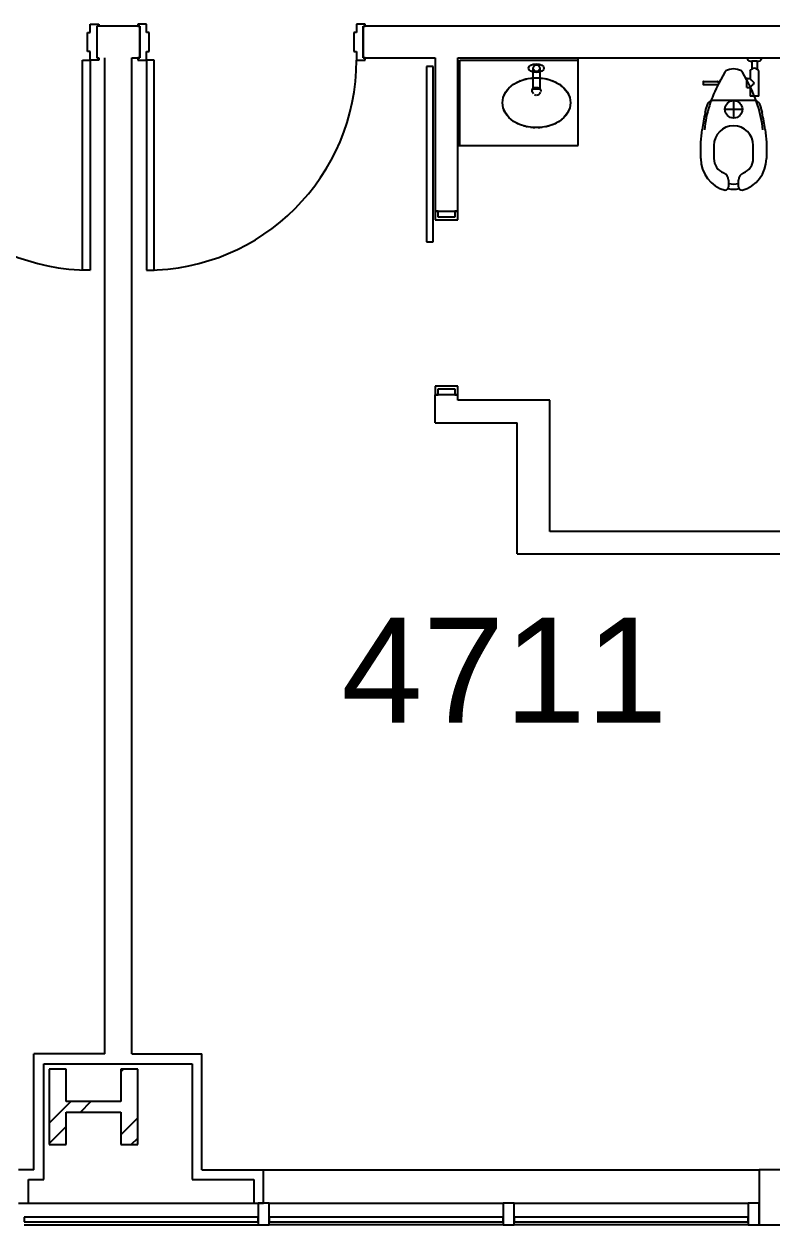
# Model space of a CAD drawing. Header units: inches. Extents: x -1050 to 5570, y -48 to 4302.
# Drawn here: x 1498.7 to 1669.7, y 3093.1 to 3367.6 of the extents above; entities that cross this region are included whole.
import ezdxf

# ---------------------------------------------------------------- set-up
doc = ezdxf.new("R2010")
doc.units = ezdxf.units.IN
doc.header["$LTSCALE"] = 98
doc.header["$MEASUREMENT"] = 0
for name, color, linetype in [('A-ANNO-ROOM', 4, 'CONTINUOUS'), ('A-COLS', 5, 'CONTINUOUS'), ('A-DOOR', 2, 'CONTINUOUS'), ('A-FLOR-PFIX', 2, 'CONTINUOUS'), ('A-GLAZ', 2, 'CONTINUOUS'), ('A-WALL-FULL', 6, 'CONTINUOUS')]:
    doc.layers.add(name, color=color, linetype=linetype)
doc.styles.add('Arial', font='arial.ttf')

msp = doc.modelspace()

# ---------------------------------------------------------------- linework, layer by layer
at = {"layer": 'A-COLS'}
for p, q in [((1508.3, 3128.68), (1504.48, 3128.68)), ((1504.48, 3128.68), (1504.48, 3111.48)), ((1508.3, 3121.27), (1508.3, 3128.68)), ((1524.68, 3128.68), (1520.86, 3128.68)), ((1520.86, 3128.68), (1520.86, 3121.27)), ((1520.86, 3128.11), (1521.42, 3128.68)), ((1524.68, 3111.48), (1524.68, 3128.68)), ((1504.48, 3116.34), (1509.4, 3121.27)), ((1520.86, 3121.27), (1508.3, 3121.27)), ((1511.63, 3118.89), (1514.01, 3121.27)), ((1508.3, 3111.48), (1508.3, 3118.89)), ((1508.3, 3118.89), (1520.86, 3118.89)), ((1520.86, 3118.89), (1520.86, 3111.48)), ((1520.86, 3113.71), (1524.68, 3117.53)), ((1504.48, 3111.73), (1508.3, 3115.55)), ((1523.23, 3111.48), (1524.68, 3112.93)), ((1504.48, 3111.48), (1508.3, 3111.48)), ((1520.86, 3111.48), (1524.68, 3111.48))]:
    msp.add_line(p, q, dxfattribs=at)
at = {"layer": 'A-DOOR'}
for p, q in [((1513.21, 3365.64), (1513.83, 3365.64)), ((1513.21, 3361.26), (1513.21, 3365.64)), ((1513.83, 3367.58), (1515.83, 3367.58)), ((1513.83, 3365.64), (1513.83, 3367.58)), ((1515.33, 3367.08), (1515.33, 3359.83)), ((1515.83, 3367.08), (1515.33, 3367.08)), ((1515.83, 3367.58), (1515.83, 3367.08)), ((1524.7, 3367.58), (1524.7, 3367.08)), ((1526.7, 3367.58), (1524.7, 3367.58)), ((1524.7, 3367.08), (1525.2, 3367.08)), ((1525.2, 3367.08), (1525.2, 3359.83)), ((1526.7, 3365.64), (1526.7, 3367.58)), ((1527.32, 3365.64), (1526.7, 3365.64)), ((1527.32, 3361.26), (1527.32, 3365.64)), ((1574.7, 3365.64), (1574.08, 3365.64)), ((1574.08, 3365.64), (1574.08, 3361.26)), ((1576.7, 3367.58), (1574.7, 3367.58)), ((1574.7, 3367.58), (1574.7, 3365.64)), ((1576.2, 3359.83), (1576.2, 3367.08)), ((1576.2, 3367.08), (1576.7, 3367.08)), ((1576.7, 3367.08), (1576.7, 3367.58)), ((1513.83, 3361.26), (1513.21, 3361.26)), ((1513.83, 3359.33), (1513.83, 3361.26)), ((1526.7, 3359.33), (1526.7, 3361.26)), ((1526.7, 3361.26), (1527.32, 3361.26)), ((1574.08, 3361.26), (1574.7, 3361.26)), ((1574.7, 3361.26), (1574.7, 3359.33)), ((1512.08, 3359.33), (1513.83, 3359.33)), ((1512.08, 3311.33), (1512.08, 3359.33)), ((1515.83, 3359.33), (1513.83, 3359.33)), ((1513.83, 3359.33), (1513.83, 3311.33)), ((1515.33, 3359.83), (1515.83, 3359.83)), ((1515.83, 3359.83), (1515.83, 3359.33)), ((1525.2, 3359.83), (1524.7, 3359.83)), ((1524.7, 3359.83), (1524.7, 3359.33)), ((1524.7, 3359.33), (1526.7, 3359.33)), ((1528.45, 3359.33), (1526.7, 3359.33)), ((1526.7, 3359.33), (1526.7, 3311.33)), ((1528.45, 3311.33), (1528.45, 3359.33)), ((1574.7, 3359.33), (1576.7, 3359.33)), ((1576.7, 3359.83), (1576.2, 3359.83)), ((1576.7, 3359.33), (1576.7, 3359.83)), ((1592.2, 3357.83), (1590.7, 3357.83)), ((1590.7, 3357.83), (1590.7, 3317.83)), ((1592.2, 3317.83), (1592.2, 3357.83)), ((1593.33, 3324.83), (1592.7, 3324.83)), ((1592.7, 3324.83), (1592.7, 3322.83)), ((1593.33, 3323.45), (1593.33, 3324.83)), ((1597.83, 3324.83), (1597.2, 3324.83)), ((1597.2, 3324.83), (1597.2, 3323.45)), ((1597.83, 3322.83), (1597.83, 3324.83)), ((1592.7, 3322.83), (1597.83, 3322.83)), ((1597.2, 3323.45), (1593.33, 3323.45)), ((1590.7, 3317.83), (1592.2, 3317.83)), ((1513.83, 3311.33), (1512.08, 3311.33)), ((1526.7, 3311.33), (1528.45, 3311.33)), ((1597.83, 3284.83), (1592.7, 3284.83)), ((1592.7, 3284.83), (1592.7, 3282.83)), ((1593.33, 3282.83), (1593.33, 3284.2)), ((1593.33, 3284.2), (1597.2, 3284.2)), ((1597.2, 3284.2), (1597.2, 3282.83)), ((1597.83, 3282.83), (1597.83, 3284.83)), ((1592.7, 3282.83), (1593.33, 3282.83)), ((1597.2, 3282.83), (1597.83, 3282.83))]:
    msp.add_line(p, q, dxfattribs=at)
for centre, start, end in [((1513.83, 3359.33), 180, 270), ((1526.7, 3359.33), 270, 0)]:
    msp.add_arc(centre, 48, start, end, dxfattribs=at)
at = {"layer": 'A-FLOR-PFIX'}
for p, q in [((1598.33, 3339.83), (1598.33, 3359.33)), ((1598.33, 3359.33), (1625.33, 3359.33)), ((1615.08, 3352.72), (1615.08, 3357.47)), ((1616.58, 3357.47), (1616.58, 3352.72)), ((1625.33, 3339.83), (1625.33, 3359.83)), ((1664.09, 3359.83), (1664.09, 3359.47)), ((1665.02, 3359.08), (1665.02, 3357.26)), ((1666.27, 3359.08), (1665.02, 3359.08)), ((1666.27, 3359.08), (1666.27, 3357.26)), ((1667.2, 3359.83), (1667.2, 3359.47)), ((1610.62, 3353.83), (1611.94, 3354.53)), ((1611.94, 3354.53), (1613.42, 3355.02)), ((1613.42, 3355.02), (1615.01, 3355.26)), ((1615.01, 3355.26), (1616.64, 3355.26)), ((1616.64, 3355.26), (1618.23, 3355.02)), ((1618.23, 3355.02), (1619.72, 3354.53)), ((1619.72, 3354.53), (1621.03, 3353.83)), ((1654.03, 3354.43), (1657.18, 3354.43)), ((1658.85, 3356.55), (1657.52, 3354.08)), ((1657.79, 3354.69), (1657.79, 3354.58)), ((1664.26, 3354.08), (1662.93, 3356.55)), ((1663.93, 3355.13), (1663.69, 3355.13)), ((1664.64, 3355.08), (1663.89, 3355.08)), ((1663.89, 3354.94), (1663.89, 3355.08)), ((1663.89, 3354.78), (1663.89, 3354.94)), ((1663.89, 3354.34), (1663.89, 3354.78)), ((1664.64, 3356.83), (1664.64, 3355.08)), ((1666.64, 3351.08), (1666.64, 3356.83)), ((1608.22, 3350.77), (1608.72, 3351.9)), ((1608.72, 3351.9), (1609.53, 3352.94)), ((1609.53, 3352.94), (1610.62, 3353.83)), ((1614.87, 3352.55), (1615.05, 3352.9)), ((1614.87, 3352.07), (1614.87, 3352.55)), ((1615.15, 3351.59), (1614.87, 3352.07)), ((1615.05, 3352.9), (1615.22, 3353.04)), ((1616.58, 3352.72), (1615.08, 3352.72)), ((1615.22, 3353.04), (1616.14, 3353.03)), ((1616.14, 3353.03), (1616.66, 3352.67)), ((1616.66, 3352.67), (1616.82, 3352.27)), ((1616.82, 3352.27), (1616.81, 3352.12)), ((1621.03, 3353.83), (1622.12, 3352.94)), ((1622.12, 3352.94), (1622.94, 3351.9)), ((1622.94, 3351.9), (1623.44, 3350.77)), ((1653.93, 3354.35), (1653.93, 3353.8)), ((1654.03, 3353.72), (1657.18, 3353.72)), ((1663.89, 3353.82), (1663.89, 3354.34)), ((1663.89, 3353.58), (1663.89, 3353.82)), ((1663.89, 3353.37), (1663.89, 3353.58)), ((1663.89, 3353.08), (1663.89, 3353.37)), ((1663.89, 3353.08), (1664.64, 3353.08)), ((1664.64, 3353.08), (1664.64, 3351.08)), ((1608.05, 3349.58), (1608.22, 3350.77)), ((1608.22, 3348.39), (1608.05, 3349.58)), ((1623.44, 3350.77), (1623.61, 3349.58)), ((1623.61, 3349.58), (1623.44, 3348.39)), ((1656.33, 3350.18), (1665.45, 3350.18)), ((1660.89, 3350.08), (1660.89, 3346.08)), ((1664.77, 3351.08), (1664.64, 3351.08)), ((1665.14, 3351.08), (1664.77, 3351.08)), ((1665.38, 3351.08), (1665.14, 3351.08)), ((1665.64, 3351.08), (1665.38, 3351.08)), ((1665.9, 3351.08), (1665.64, 3351.08)), ((1666.35, 3351.08), (1665.9, 3351.08)), ((1666.64, 3351.08), (1666.35, 3351.08)), ((1608.27, 3348.21), (1608.2, 3348.46)), ((1608.72, 3347.25), (1608.22, 3348.39)), ((1609.53, 3346.22), (1608.72, 3347.25)), ((1610.62, 3345.33), (1609.53, 3346.22)), ((1622.12, 3346.22), (1621.03, 3345.33)), ((1622.94, 3347.25), (1622.12, 3346.22)), ((1623.44, 3348.39), (1622.94, 3347.25)), ((1623.46, 3348.46), (1623.38, 3348.21)), ((1658.89, 3348.08), (1662.89, 3348.08)), ((1611.94, 3344.62), (1610.62, 3345.33)), ((1613.42, 3344.14), (1611.94, 3344.62)), ((1615.01, 3343.89), (1613.42, 3344.14)), ((1616.64, 3343.89), (1615.01, 3343.89)), ((1618.23, 3344.14), (1616.64, 3343.89)), ((1619.72, 3344.62), (1618.23, 3344.14)), ((1621.03, 3345.33), (1619.72, 3344.62)), ((1597.83, 3339.83), (1625.33, 3339.83)), ((1653.39, 3336.83), (1653.39, 3340.56)), ((1656.39, 3339.83), (1656.39, 3336.83)), ((1665.39, 3336.83), (1665.39, 3339.83)), ((1668.39, 3340.56), (1668.39, 3336.83)), ((1659.75, 3331.87), (1659.75, 3330.37)), ((1662.03, 3330.37), (1662.03, 3331.87))]:
    msp.add_line(p, q, dxfattribs=at)
for centre, radius in [((1615.83, 3357.47), 0.75), ((1660.89, 3348.08), 2)]:
    msp.add_circle(centre, radius, dxfattribs=at)
for centre, radius, start, end in [((1660.89, 3353.65), 3.67, 60.8866, 119.3), ((1664.44, 3359.52), 0.358, 188.7178, 253.2822), ((1665.02, 3361.44), 2.36, 253.2822, 270), ((1665.64, 3356.34), 1.12, 26.3464, 153.5621), ((1666.27, 3361.44), 2.36, 270, 286.7178), ((1666.84, 3359.52), 0.358, 286.7178, 351.2822), ((1654.04, 3354.32), 0.116, 96.3864, 161.6136), ((1657.17, 3354.26), 0.173, 32.9352, 88.9352), ((1657.9, 3353.92), 0.58, 106.8881, 131.3398), ((1658.21, 3354.43), 0.488, 125.7408, 148.3112), ((1659.73, 3356.08), 1, 129.5594, 151.7358), ((1662.05, 3356.08), 1, 28.2642, 50.968), ((1663.71, 3354.88), 0.33, 35.0019, 47.2424), ((1615.83, 3352.33), 1, 271.4853, 342), ((1654.04, 3353.84), 0.116, 198.3864, 263.6136), ((1683.32, 3340.21), 29.29, 151.7358, 173.7352), ((1657.17, 3353.9), 0.173, 271.0648, 327.0648), ((1657.42, 3354.46), 0.149, 228.6602, 311.3398), ((1657.42, 3353.69), 0.149, 92.3253, 131.3398), ((1638.46, 3340.21), 29.29, 6.2648, 28.2642), ((1615.83, 3352.33), 1, 242.4389, 260.9999), ((1683.32, 3340.21), 29.79, 166.1737, 173.7352), ((1638.46, 3340.21), 29.79, 6.2648, 13.8263), ((1394.97, 3370.4), 260.14, 353.4139, 354.0565), ((1660.89, 3339.83), 4.5, 0, 180), ((1926.81, 3370.4), 260.14, 185.9435, 186.5861), ((1660.89, 3336.83), 7.5, 180, 255.1121), ((1659.94, 3336.83), 3.55, 180, 248.2237), ((1660.89, 3336.83), 7.5, 284.8879, 0), ((1661.84, 3336.83), 3.55, 291.7763, 0), ((1657.96, 3331.87), 1.79, 0, 68.2237), ((1663.82, 3331.87), 1.79, 111.7763, 180), ((1658.96, 3330.37), 0.787, 270, 0), ((1660.89, 3336.83), 7, 259.5998, 280.4002), ((1660.89, 3337.46), 6.45, 259.8161, 280.1839), ((1662.82, 3330.37), 0.787, 180, 270)]:
    msp.add_arc(centre, radius, start, end, dxfattribs=at)
msp.add_ellipse((1615.79, 3357.48), major_axis=(-1.75, 0), ratio=0.571429, dxfattribs=at)
msp.add_ellipse((1662.87, 3354.93), major_axis=(1.12, 0), ratio=0.5, start_param=0.260484, end_param=0.3552, dxfattribs=at)
for points, knots in [([(1611.27, 3354.21), (1611.3, 3354.22), (1611.59, 3354.38), (1611.91, 3354.52), (1612.21, 3354.64)], [0.9529552, 0.9529552, 0.9529552, 0.9529552, 0.9666439, 1.0936537, 1.0936537, 1.0936537, 1.0936537]), ([(1612.81, 3354.85), (1612.88, 3354.87), (1613.2, 3354.96), (1613.52, 3355.04), (1613.78, 3355.09)], [1.1785276, 1.1785276, 1.1785276, 1.1785276, 1.2083049, 1.3082295, 1.3082295, 1.3082295, 1.3082295]), ([(1614.49, 3355.21), (1614.61, 3355.23), (1614.94, 3355.26), (1615.26, 3355.28), (1615.45, 3355.29)], [1.4001113, 1.4001113, 1.4001113, 1.4001113, 1.4499658, 1.523624, 1.523624, 1.523624, 1.523624]), ([(1616.2, 3355.29), (1616.39, 3355.28), (1616.72, 3355.26), (1617.04, 3355.23), (1617.17, 3355.21)], [1.6179686, 1.6179686, 1.6179686, 1.6179686, 1.6916268, 1.7414813, 1.7414813, 1.7414813, 1.7414813]), ([(1617.88, 3355.09), (1618.13, 3355.04), (1618.46, 3354.96), (1618.77, 3354.87), (1618.84, 3354.85)], [1.8333632, 1.8333632, 1.8333632, 1.8333632, 1.9332878, 1.963065, 1.963065, 1.963065, 1.963065]), ([(1619.45, 3354.64), (1619.74, 3354.52), (1620.06, 3354.38), (1620.36, 3354.22), (1620.39, 3354.21)], [2.0479389, 2.0479389, 2.0479389, 2.0479389, 2.1749488, 2.1886374, 2.1886374, 2.1886374, 2.1886374]), ([(1664.86, 3354.86), (1664.85, 3354.87), (1664.83, 3354.89), (1664.8, 3354.92), (1664.77, 3354.95), (1664.75, 3354.97), (1664.72, 3355), (1664.69, 3355.02), (1664.68, 3355.04), (1664.67, 3355.05)], [0.625, 0.625, 0.625, 0.625, 0.65625, 0.6875, 0.71875, 0.75, 0.78125, 0.8125, 0.8749999, 0.8749999, 0.8749999, 0.8749999]), ([(1664.99, 3354.72), (1664.98, 3354.73), (1664.96, 3354.76), (1664.92, 3354.79), (1664.89, 3354.83), (1664.87, 3354.85), (1664.86, 3354.86)], [0.5000002, 0.5000002, 0.5000002, 0.5000002, 0.53125, 0.5625, 0.59375, 0.625, 0.625, 0.625, 0.625]), ([(1665.15, 3354.57), (1665.12, 3354.6), (1665.08, 3354.64), (1665.03, 3354.69), (1665.01, 3354.71), (1664.99, 3354.72)], [0.375, 0.375, 0.375, 0.375, 0.4375, 0.46875, 0.5, 0.5, 0.5, 0.5]), ([(1665.31, 3354.41), (1665.28, 3354.44), (1665.23, 3354.49), (1665.17, 3354.55), (1665.15, 3354.57)], [0.25, 0.25, 0.25, 0.25, 0.3125, 0.375, 0.375, 0.375, 0.375]), ([(1608.23, 3350.82), (1608.24, 3350.85), (1608.37, 3351.24), (1608.55, 3351.63), (1608.76, 3351.97)], [0.2243995, 0.2243995, 0.2243995, 0.2243995, 0.241661, 0.4416618, 0.4416618, 0.4416618, 0.4416618]), ([(1608.79, 3352.01), (1608.83, 3352.06), (1609.07, 3352.42), (1609.36, 3352.77), (1609.64, 3353.04)], [0.448799, 0.448799, 0.448799, 0.448799, 0.4833219, 0.6611047, 0.6611047, 0.6611047, 0.6611047]), ([(1609.95, 3353.32), (1609.95, 3353.32), (1610.21, 3353.54), (1610.5, 3353.75), (1610.81, 3353.94)], [0.7248008, 0.7248008, 0.7248008, 0.7248008, 0.7249829, 0.878323, 0.878323, 0.878323, 0.878323]), ([(1620.85, 3353.94), (1621.16, 3353.75), (1621.45, 3353.54), (1621.7, 3353.32), (1621.7, 3353.32)], [2.2632696, 2.2632696, 2.2632696, 2.2632696, 2.4166097, 2.4167919, 2.4167919, 2.4167919, 2.4167919]), ([(1622.02, 3353.04), (1622.3, 3352.77), (1622.58, 3352.42), (1622.84, 3352.07), (1622.88, 3352.01)], [2.480488, 2.480488, 2.480488, 2.480488, 2.6582707, 2.6927937, 2.6927937, 2.6927937, 2.6927937]), ([(1622.89, 3351.97), (1623.11, 3351.63), (1623.32, 3351.24), (1623.41, 3350.85), (1623.42, 3350.82)], [2.6999308, 2.6999308, 2.6999308, 2.6999308, 2.8999317, 2.9171932, 2.9171932, 2.9171932, 2.9171932]), ([(1664.64, 3353.08), (1664.64, 3353.08), (1664.65, 3353.08), (1664.66, 3353.1), (1664.68, 3353.11), (1664.69, 3353.13), (1664.72, 3353.16), (1664.75, 3353.18), (1664.77, 3353.21), (1664.81, 3353.24), (1664.84, 3353.28), (1664.88, 3353.31), (1664.9, 3353.34), (1664.92, 3353.35)], [0, 0, 0, 0, 0.0714286, 0.1071429, 0.1428571, 0.1785714, 0.2142857, 0.25, 0.2857143, 0.3214286, 0.3571429, 0.3928571, 0.4285713, 0.4285713, 0.4285713, 0.4285713]), ([(1664.92, 3353.35), (1664.93, 3353.37), (1664.95, 3353.39), (1665.01, 3353.45), (1665.05, 3353.49), (1665.08, 3353.52)], [0.4285714, 0.4285714, 0.4285714, 0.4285714, 0.4642857, 0.5, 0.5714284, 0.5714284, 0.5714284, 0.5714284]), ([(1665.08, 3353.52), (1665.09, 3353.53), (1665.12, 3353.56), (1665.18, 3353.62), (1665.23, 3353.67), (1665.26, 3353.7)], [0.5714286, 0.5714286, 0.5714286, 0.5714286, 0.6071429, 0.6428571, 0.7142855, 0.7142855, 0.7142855, 0.7142855]), ([(1654.9, 3349.13), (1654.94, 3349.25), (1655.01, 3349.42), (1655.16, 3349.63), (1655.29, 3349.77), (1655.43, 3349.89), (1655.65, 3350.03), (1655.94, 3350.15), (1656.2, 3350.18), (1656.33, 3350.18)], [0, 0, 0, 0, 0.2, 0.3, 0.4, 0.5, 0.6, 0.8, 1, 1, 1, 1]), ([(1665.45, 3350.18), (1665.58, 3350.18), (1665.77, 3350.16), (1666.01, 3350.08), (1666.17, 3350), (1666.31, 3349.92), (1666.4, 3349.84), (1666.47, 3349.78), (1666.54, 3349.72), (1666.62, 3349.63), (1666.7, 3349.51), (1666.8, 3349.35), (1666.85, 3349.22), (1666.88, 3349.13)], [0, 0, 0, 0, 0.2, 0.3, 0.4, 0.475, 0.55, 0.5875, 0.625, 0.7, 0.775, 0.85, 1, 1, 1, 1]), ([(1608.76, 3347.19), (1608.55, 3347.53), (1608.34, 3347.91), (1608.25, 3348.31), (1608.24, 3348.34)], [5.8415235, 5.8415235, 5.8415235, 5.8415235, 6.0415243, 6.0587858, 6.0587858, 6.0587858, 6.0587858]), ([(1609.64, 3346.12), (1609.36, 3346.39), (1609.08, 3346.73), (1608.82, 3347.09), (1608.78, 3347.15)], [5.6220806, 5.6220806, 5.6220806, 5.6220806, 5.7998634, 5.8343864, 5.8343864, 5.8343864, 5.8343864]), ([(1622.87, 3347.15), (1622.83, 3347.09), (1622.59, 3346.73), (1622.3, 3346.39), (1622.02, 3346.12)], [3.5903916, 3.5903916, 3.5903916, 3.5903916, 3.6249146, 3.8026973, 3.8026973, 3.8026973, 3.8026973]), ([(1623.42, 3348.34), (1623.41, 3348.31), (1623.29, 3347.91), (1623.11, 3347.53), (1622.89, 3347.19)], [3.3659921, 3.3659921, 3.3659921, 3.3659921, 3.3832536, 3.5832545, 3.5832545, 3.5832545, 3.5832545]), ([(1610.81, 3345.22), (1610.5, 3345.41), (1610.21, 3345.61), (1609.95, 3345.84), (1609.95, 3345.84)], [5.4048623, 5.4048623, 5.4048623, 5.4048623, 5.5582024, 5.5583845, 5.5583845, 5.5583845, 5.5583845]), ([(1612.21, 3344.52), (1611.91, 3344.63), (1611.6, 3344.78), (1611.29, 3344.93), (1611.27, 3344.95)], [5.1895316, 5.1895316, 5.1895316, 5.1895316, 5.3165414, 5.3302301, 5.3302301, 5.3302301, 5.3302301]), ([(1613.78, 3344.06), (1613.52, 3344.11), (1613.2, 3344.19), (1612.88, 3344.29), (1612.81, 3344.31)], [4.9749558, 4.9749558, 4.9749558, 4.9749558, 5.0748804, 5.1046577, 5.1046577, 5.1046577, 5.1046577]), ([(1615.45, 3343.87), (1615.26, 3343.87), (1614.94, 3343.89), (1614.61, 3343.93), (1614.49, 3343.94)], [4.7595613, 4.7595613, 4.7595613, 4.7595613, 4.8332195, 4.883074, 4.883074, 4.883074, 4.883074]), ([(1617.17, 3343.94), (1617.04, 3343.93), (1616.72, 3343.89), (1616.39, 3343.87), (1616.2, 3343.87)], [4.541704, 4.541704, 4.541704, 4.541704, 4.5915585, 4.6652167, 4.6652167, 4.6652167, 4.6652167]), ([(1618.85, 3344.31), (1618.77, 3344.29), (1618.46, 3344.19), (1618.13, 3344.11), (1617.88, 3344.06)], [4.3201203, 4.3201203, 4.3201203, 4.3201203, 4.3498975, 4.4498221, 4.4498221, 4.4498221, 4.4498221]), ([(1620.39, 3344.95), (1620.36, 3344.93), (1620.06, 3344.78), (1619.74, 3344.63), (1619.45, 3344.52)], [4.0945479, 4.0945479, 4.0945479, 4.0945479, 4.1082365, 4.2352464, 4.2352464, 4.2352464, 4.2352464]), ([(1621.7, 3345.84), (1621.7, 3345.84), (1621.44, 3345.61), (1621.16, 3345.41), (1620.85, 3345.22)], [3.8663935, 3.8663935, 3.8663935, 3.8663935, 3.8665756, 4.0199157, 4.0199157, 4.0199157, 4.0199157])]:
    msp.add_open_spline(points, degree=3, knots=knots, dxfattribs=at)
for points in [[(1664.67, 3355.05), (1664.66, 3355.06), (1664.65, 3355.07), (1664.64, 3355.08), (1664.64, 3355.08)], [(1665.47, 3354.25), (1665.42, 3354.3), (1665.36, 3354.36), (1665.31, 3354.41)], [(1665.26, 3353.7), (1665.32, 3353.76), (1665.38, 3353.82), (1665.45, 3353.89)], [(1665.45, 3353.89), (1665.51, 3353.95), (1665.58, 3354.01), (1665.64, 3354.08)], [(1665.64, 3354.08), (1665.58, 3354.13), (1665.53, 3354.19), (1665.47, 3354.25)], [(1654.39, 3347.33), (1654.47, 3347.63), (1654.63, 3348.24), (1654.81, 3348.83), (1654.9, 3349.13)], [(1666.88, 3349.13), (1666.98, 3348.83), (1667.15, 3348.24), (1667.31, 3347.63), (1667.39, 3347.33)]]:
    msp.add_open_spline(points, degree=3, dxfattribs=at)
at = {"layer": 'A-GLAZ'}
for p, q in [((1553.45, 3105.7), (1666.7, 3105.7)), ((1499.7, 3098.08), (1551.2, 3098.08)), ((1554.7, 3098.08), (1608.2, 3098.08)), ((1610.7, 3098.08), (1664.2, 3098.08)), ((1552.2, 3094.83), (1498.7, 3094.83)), ((1498.7, 3094.83), (1498.7, 3093.83)), ((1498.7, 3093.83), (1552.2, 3093.83)), ((1552.2, 3093.83), (1552.2, 3094.83)), ((1608.2, 3094.83), (1554.7, 3094.83)), ((1554.7, 3094.83), (1554.7, 3093.83)), ((1554.7, 3093.83), (1608.2, 3093.83)), ((1608.2, 3093.83), (1608.2, 3094.83)), ((1664.2, 3094.83), (1610.7, 3094.83)), ((1610.7, 3094.83), (1610.7, 3093.83)), ((1610.7, 3093.83), (1664.2, 3093.83)), ((1664.2, 3093.83), (1664.2, 3094.83)), ((1498.7, 3093.08), (1552.2, 3093.08)), ((1608.2, 3093.08), (1554.7, 3093.08)), ((1664.2, 3093.08), (1610.7, 3093.08))]:
    msp.add_line(p, q, dxfattribs=at)
at = {"layer": 'A-GLAZ', "extrusion": (0, 0, -1)}
for p, q in [((1554.7, 3098.08), (1552.2, 3098.08)), ((1552.2, 3098.08), (1552.2, 3093.08)), ((1554.7, 3093.08), (1554.7, 3098.08)), ((1610.7, 3098.08), (1608.2, 3098.08)), ((1608.2, 3098.08), (1608.2, 3093.08)), ((1610.7, 3093.08), (1610.7, 3098.08)), ((1666.7, 3098.08), (1664.2, 3098.08)), ((1664.2, 3098.08), (1664.2, 3093.08)), ((1666.7, 3093.08), (1666.7, 3098.08)), ((1552.2, 3093.08), (1554.7, 3093.08)), ((1608.2, 3093.08), (1610.7, 3093.08)), ((1664.2, 3093.08), (1666.7, 3093.08))]:
    msp.add_line(p, q, dxfattribs=at)
at = {"layer": 'A-WALL-FULL'}
for p, q in [((1525.2, 3367.08), (1515.33, 3367.08)), ((1515.33, 3367.08), (1515.33, 3359.83)), ((1525.2, 3359.83), (1525.2, 3367.08)), ((1576.2, 3367.08), (1576.2, 3359.83)), ((1788.83, 3367.08), (1576.7, 3367.08)), ((1517.2, 3132.18), (1517.2, 3359.83)), ((1523.33, 3359.83), (1525.2, 3359.83)), ((1523.33, 3132.18), (1523.33, 3359.83)), ((1576.2, 3359.83), (1592.7, 3359.83)), ((1592.7, 3359.83), (1592.7, 3324.83)), ((1597.83, 3359.83), (1678.89, 3359.83)), ((1597.83, 3324.83), (1597.83, 3359.83)), ((1592.7, 3324.83), (1597.83, 3324.83)), ((1592.7, 3276.45), (1592.7, 3282.83)), ((1597.83, 3282.83), (1592.7, 3282.83)), ((1597.83, 3281.58), (1597.83, 3282.83)), ((1618.89, 3281.58), (1597.83, 3281.58)), ((1618.89, 3251.58), (1618.89, 3281.58)), ((1592.7, 3276.45), (1611.39, 3276.45)), ((1611.39, 3246.45), (1611.39, 3276.45)), ((1678.89, 3251.58), (1618.89, 3251.58)), ((1611.39, 3246.45), (1679.7, 3246.45)), ((1517.2, 3132.18), (1500.98, 3132.18)), ((1500.98, 3105.7), (1500.98, 3132.18)), ((1523.33, 3132.18), (1539.38, 3132.18)), ((1539.38, 3105.7), (1539.38, 3132.18)), ((1503.23, 3129.93), (1537.13, 3129.93)), ((1503.23, 3103.45), (1503.23, 3129.93)), ((1537.13, 3129.93), (1537.13, 3103.45)), ((1500.98, 3105.7), (1497.45, 3105.7)), ((1539.38, 3105.7), (1553.45, 3105.7)), ((1553.45, 3105.7), (1666.7, 3105.7)), ((1553.45, 3098.08), (1553.45, 3105.7)), ((1704.33, 3105.7), (1666.7, 3105.7)), ((1666.7, 3105.7), (1666.7, 3093.08)), ((1499.7, 3098.08), (1499.7, 3103.45)), ((1499.7, 3103.45), (1503.23, 3103.45)), ((1537.13, 3103.45), (1551.2, 3103.45)), ((1551.2, 3103.45), (1551.2, 3098.08)), ((1497.45, 3098.08), (1499.7, 3098.08)), ((1551.2, 3098.08), (1553.45, 3098.08)), ((1666.7, 3093.08), (1704.33, 3093.08))]:
    msp.add_line(p, q, dxfattribs=at)

# ---------------------------------------------------------------- texts
at = {"layer": 'A-ANNO-ROOM', "style": 'Arial'}
msp.add_text('4711', height=24, dxfattribs=at).set_placement((1571.2, 3207.91))

doc.saveas('drawing.dxf')
